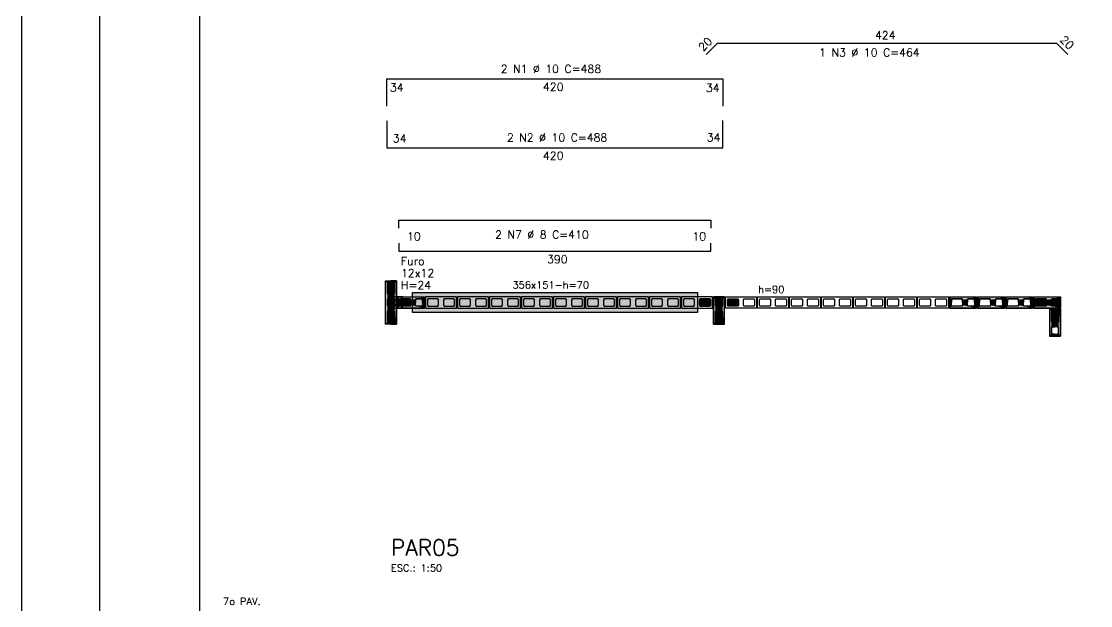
# Model space of a CAD drawing. Extents: x -1.9 to 86, y -1.6 to 61.
# Drawn here: x -1.95 to 24.78, y 12.73 to 27.35 of the extents above; entities that cross this region are included whole.
import ezdxf

# ---------------------------------------------------------------- set-up
doc = ezdxf.new("R2010")
doc.units = 0
doc.header["$MEASUREMENT"] = 0
doc.linetypes.add('HIDDEN', pattern=[9.525, 6.35, -3.175])
doc.layers.get('Defpoints').update_dxf_attribs({"linetype": 'CONTINUOUS'})
for name, color, linetype in [('ARQ_FOLHA', 7, 'CONTINUOUS'), ('PENA_01', 1, 'CONTINUOUS'), ('PENA_02', 2, 'CONTINUOUS'), ('PENA_03', 3, 'CONTINUOUS'), ('PENA_05', 5, 'CONTINUOUS'), ('PENA_06', 6, 'CONTINUOUS'), ('PENA_11', 252, 'CONTINUOUS'), ('PENA_19', 240, 'CONTINUOUS'), ('PENA_21', 100, 'CONTINUOUS'), ('PENA_23', 50, 'CONTINUOUS')]:
    doc.layers.add(name, color=color, linetype=linetype)
doc.styles.get("Standard").update_dxf_attribs({"font": 'ROMANS.SHX'})

msp = doc.modelspace()

# ---------------------------------------------------------------- linework, layer by layer
at = {"layer": 'ARQ_FOLHA', "color": 1}
for points in [[(0, 0), (84.1, 0), (84.1, 59.4), (0, 59.4)], [(2.5, 1), (83.1, 1), (83.1, 58.4), (2.5, 58.4)]]:
    msp.add_lwpolyline(points, close=True, dxfattribs=at)
at = {"layer": 'Defpoints', "color": 8, "linetype": 'HIDDEN', "ltscale": 100}
msp.add_lwpolyline([(-1.95, 60.95), (-1.95, -1.55), (86.05, -1.55), (86.05, 60.95)], close=True, dxfattribs=at)
at = {"layer": 'PENA_01', "linetype": 'Continuous'}
for points in [[(7.359, 20.801), (7.379, 20.781), (7.379, 20.541), (7.359, 20.521), (7.219, 20.521), (7.199, 20.541), (7.199, 20.781), (7.219, 20.801), (7.359, 20.801)], [(7.359, 20.401), (7.379, 20.381), (7.379, 20.241), (7.359, 20.221), (7.219, 20.221), (7.199, 20.241), (7.199, 20.381), (7.219, 20.401), (7.359, 20.401)], [(7.759, 20.221), (7.519, 20.221), (7.499, 20.241), (7.499, 20.381), (7.519, 20.401), (7.759, 20.401), (7.779, 20.381), (7.779, 20.241), (7.759, 20.221)], [(8.059, 20.221), (7.919, 20.221), (7.899, 20.241), (7.899, 20.381), (7.919, 20.401), (8.059, 20.401), (8.079, 20.381), (8.079, 20.241), (8.059, 20.221)], [(8.199, 20.241), (8.219, 20.221), (8.459, 20.221), (8.479, 20.241), (8.479, 20.381), (8.459, 20.401), (8.219, 20.401), (8.199, 20.381), (8.199, 20.241)], [(8.599, 20.241), (8.619, 20.221), (8.859, 20.221), (8.879, 20.241), (8.879, 20.381), (8.859, 20.401), (8.619, 20.401), (8.599, 20.381), (8.599, 20.241)], [(8.999, 20.241), (9.019, 20.221), (9.259, 20.221), (9.279, 20.241), (9.279, 20.381), (9.259, 20.401), (9.019, 20.401), (8.999, 20.381), (8.999, 20.241)], [(9.399, 20.241), (9.419, 20.221), (9.659, 20.221), (9.679, 20.241), (9.679, 20.381), (9.659, 20.401), (9.419, 20.401), (9.399, 20.381), (9.399, 20.241)], [(9.799, 20.241), (9.819, 20.221), (10.059, 20.221), (10.079, 20.241), (10.079, 20.381), (10.059, 20.401), (9.819, 20.401), (9.799, 20.381), (9.799, 20.241)], [(10.199, 20.241), (10.219, 20.221), (10.459, 20.221), (10.479, 20.241), (10.479, 20.381), (10.459, 20.401), (10.219, 20.401), (10.199, 20.381), (10.199, 20.241)], [(10.599, 20.241), (10.619, 20.221), (10.859, 20.221), (10.879, 20.241), (10.879, 20.381), (10.859, 20.401), (10.619, 20.401), (10.599, 20.381), (10.599, 20.241)], [(10.999, 20.241), (11.019, 20.221), (11.259, 20.221), (11.279, 20.241), (11.279, 20.381), (11.259, 20.401), (11.019, 20.401), (10.999, 20.381), (10.999, 20.241)], [(11.399, 20.241), (11.419, 20.221), (11.659, 20.221), (11.679, 20.241), (11.679, 20.381), (11.659, 20.401), (11.419, 20.401), (11.399, 20.381), (11.399, 20.241)], [(11.799, 20.241), (11.819, 20.221), (12.059, 20.221), (12.079, 20.241), (12.079, 20.381), (12.059, 20.401), (11.819, 20.401), (11.799, 20.381), (11.799, 20.241)], [(12.199, 20.241), (12.219, 20.221), (12.459, 20.221), (12.479, 20.241), (12.479, 20.381), (12.459, 20.401), (12.219, 20.401), (12.199, 20.381), (12.199, 20.241)], [(12.599, 20.241), (12.619, 20.221), (12.859, 20.221), (12.879, 20.241), (12.879, 20.381), (12.859, 20.401), (12.619, 20.401), (12.599, 20.381), (12.599, 20.241)], [(12.999, 20.241), (13.019, 20.221), (13.259, 20.221), (13.279, 20.241), (13.279, 20.381), (13.259, 20.401), (13.019, 20.401), (12.999, 20.381), (12.999, 20.241)], [(13.399, 20.241), (13.419, 20.221), (13.659, 20.221), (13.679, 20.241), (13.679, 20.381), (13.659, 20.401), (13.419, 20.401), (13.399, 20.381), (13.399, 20.241)], [(13.799, 20.241), (13.819, 20.221), (14.059, 20.221), (14.079, 20.241), (14.079, 20.381), (14.059, 20.401), (13.819, 20.401), (13.799, 20.381), (13.799, 20.241)], [(14.199, 20.241), (14.219, 20.221), (14.459, 20.221), (14.479, 20.241), (14.479, 20.381), (14.459, 20.401), (14.219, 20.401), (14.199, 20.381), (14.199, 20.241)], [(14.599, 20.241), (14.619, 20.221), (14.859, 20.221), (14.879, 20.241), (14.879, 20.381), (14.859, 20.401), (14.619, 20.401), (14.599, 20.381), (14.599, 20.241)], [(14.999, 20.241), (15.019, 20.221), (15.259, 20.221), (15.279, 20.241), (15.279, 20.381), (15.259, 20.401), (15.019, 20.401), (14.999, 20.381), (14.999, 20.241)], [(15.399, 20.381), (15.399, 20.241), (15.419, 20.221), (15.559, 20.221), (15.579, 20.241), (15.579, 20.381), (15.559, 20.401), (15.419, 20.401), (15.399, 20.381)], [(15.979, 20.241), (15.959, 20.221), (15.719, 20.221), (15.699, 20.241), (15.699, 20.381), (15.719, 20.401), (15.959, 20.401), (15.979, 20.381), (15.979, 20.241)], [(16.379, 20.241), (16.359, 20.221), (16.119, 20.221), (16.099, 20.241), (16.099, 20.381), (16.119, 20.401), (16.359, 20.401), (16.379, 20.381), (16.379, 20.241)], [(16.779, 20.241), (16.759, 20.221), (16.519, 20.221), (16.499, 20.241), (16.499, 20.381), (16.519, 20.401), (16.759, 20.401), (16.779, 20.381), (16.779, 20.241)], [(17.179, 20.241), (17.159, 20.221), (16.919, 20.221), (16.899, 20.241), (16.899, 20.381), (16.919, 20.401), (17.159, 20.401), (17.179, 20.381), (17.179, 20.241)], [(17.579, 20.241), (17.559, 20.221), (17.319, 20.221), (17.299, 20.241), (17.299, 20.381), (17.319, 20.401), (17.559, 20.401), (17.579, 20.381), (17.579, 20.241)], [(17.979, 20.241), (17.959, 20.221), (17.719, 20.221), (17.699, 20.241), (17.699, 20.381), (17.719, 20.401), (17.959, 20.401), (17.979, 20.381), (17.979, 20.241)], [(18.379, 20.241), (18.359, 20.221), (18.119, 20.221), (18.099, 20.241), (18.099, 20.381), (18.119, 20.401), (18.359, 20.401), (18.379, 20.381), (18.379, 20.241)], [(18.779, 20.241), (18.759, 20.221), (18.519, 20.221), (18.499, 20.241), (18.499, 20.381), (18.519, 20.401), (18.759, 20.401), (18.779, 20.381), (18.779, 20.241)], [(19.179, 20.241), (19.159, 20.221), (18.919, 20.221), (18.899, 20.241), (18.899, 20.381), (18.919, 20.401), (19.159, 20.401), (19.179, 20.381), (19.179, 20.241)], [(19.579, 20.241), (19.559, 20.221), (19.319, 20.221), (19.299, 20.241), (19.299, 20.381), (19.319, 20.401), (19.559, 20.401), (19.579, 20.381), (19.579, 20.241)], [(19.979, 20.241), (19.959, 20.221), (19.719, 20.221), (19.699, 20.241), (19.699, 20.381), (19.719, 20.401), (19.959, 20.401), (19.979, 20.381), (19.979, 20.241)], [(20.379, 20.241), (20.359, 20.221), (20.119, 20.221), (20.099, 20.241), (20.099, 20.381), (20.119, 20.401), (20.359, 20.401), (20.379, 20.381), (20.379, 20.241)], [(20.779, 20.241), (20.759, 20.221), (20.519, 20.221), (20.499, 20.241), (20.499, 20.381), (20.519, 20.401), (20.759, 20.401), (20.779, 20.381), (20.779, 20.241)], [(21.179, 20.241), (21.159, 20.221), (20.919, 20.221), (20.899, 20.241), (20.899, 20.381), (20.919, 20.401), (21.159, 20.401), (21.179, 20.381), (21.179, 20.241)], [(21.559, 20.221), (21.319, 20.221), (21.299, 20.241), (21.299, 20.381), (21.319, 20.401), (21.559, 20.401), (21.579, 20.381), (21.579, 20.241), (21.559, 20.221)], [(21.859, 20.221), (21.719, 20.221), (21.699, 20.241), (21.699, 20.381), (21.719, 20.401), (21.859, 20.401), (21.879, 20.381), (21.879, 20.241), (21.859, 20.221)], [(22.259, 20.221), (22.019, 20.221), (21.999, 20.241), (21.999, 20.381), (22.019, 20.401), (22.259, 20.401), (22.279, 20.381), (22.279, 20.241), (22.259, 20.221)], [(22.559, 20.221), (22.419, 20.221), (22.399, 20.241), (22.399, 20.381), (22.419, 20.401), (22.559, 20.401), (22.579, 20.381), (22.579, 20.241), (22.559, 20.221)], [(22.959, 20.221), (22.719, 20.221), (22.699, 20.241), (22.699, 20.381), (22.719, 20.401), (22.959, 20.401), (22.979, 20.381), (22.979, 20.241), (22.959, 20.221)], [(23.259, 20.221), (23.119, 20.221), (23.099, 20.241), (23.099, 20.381), (23.119, 20.401), (23.259, 20.401), (23.279, 20.381), (23.279, 20.241), (23.259, 20.221)], [(23.659, 20.221), (23.419, 20.221), (23.399, 20.241), (23.399, 20.381), (23.419, 20.401), (23.659, 20.401), (23.679, 20.381), (23.679, 20.241), (23.659, 20.221)], [(23.959, 20.221), (23.819, 20.221), (23.799, 20.241), (23.799, 20.381), (23.819, 20.401), (23.959, 20.401), (23.979, 20.381), (23.979, 20.241), (23.959, 20.221)], [(7.359, 20.101), (7.379, 20.081), (7.379, 19.841), (7.359, 19.821), (7.219, 19.821), (7.199, 19.841), (7.199, 20.081), (7.219, 20.101), (7.359, 20.101)], [(15.399, 20.081), (15.399, 19.841), (15.419, 19.821), (15.559, 19.821), (15.579, 19.841), (15.579, 20.081), (15.559, 20.101), (15.419, 20.101), (15.399, 20.081)], [(23.979, 19.841), (23.979, 20.081), (23.959, 20.101), (23.819, 20.101), (23.799, 20.081), (23.799, 19.841), (23.819, 19.821), (23.959, 19.821), (23.979, 19.841)], [(23.979, 19.541), (23.979, 19.681), (23.959, 19.701), (23.819, 19.701), (23.799, 19.681), (23.799, 19.541), (23.819, 19.521), (23.959, 19.521), (23.979, 19.541)]]:
    msp.add_lwpolyline(points, dxfattribs=at)
at = {"layer": 'PENA_02', "linetype": 'Continuous'}
for p, q in [((7.149, 19.771), (7.149, 20.851)), ((7.149, 20.851), (7.429, 20.851)), ((7.429, 20.851), (7.429, 19.771)), ((7.429, 19.771), (7.149, 19.771))]:
    msp.add_line(p, q, dxfattribs=at)
for points in [[(8.129, 20.171), (7.449, 20.171), (7.449, 20.451), (8.129, 20.451), (8.129, 20.171)], [(8.149, 20.171), (8.929, 20.171), (8.929, 20.451), (8.149, 20.451), (8.149, 20.171)], [(8.949, 20.171), (9.729, 20.171), (9.729, 20.451), (8.949, 20.451), (8.949, 20.171)], [(9.749, 20.171), (10.529, 20.171), (10.529, 20.451), (9.749, 20.451), (9.749, 20.171)], [(10.549, 20.171), (11.329, 20.171), (11.329, 20.451), (10.549, 20.451), (10.549, 20.171)], [(11.349, 20.171), (12.129, 20.171), (12.129, 20.451), (11.349, 20.451), (11.349, 20.171)], [(12.149, 20.171), (12.929, 20.171), (12.929, 20.451), (12.149, 20.451), (12.149, 20.171)], [(12.949, 20.171), (13.729, 20.171), (13.729, 20.451), (12.949, 20.451), (12.949, 20.171)], [(13.749, 20.171), (14.529, 20.171), (14.529, 20.451), (13.749, 20.451), (13.749, 20.171)], [(14.549, 20.171), (15.329, 20.171), (15.329, 20.451), (14.549, 20.451), (14.549, 20.171)], [(15.349, 20.451), (15.349, 19.771), (15.629, 19.771), (15.629, 20.451), (15.349, 20.451)], [(16.429, 20.171), (15.649, 20.171), (15.649, 20.451), (16.429, 20.451), (16.429, 20.171)], [(17.229, 20.171), (16.449, 20.171), (16.449, 20.451), (17.229, 20.451), (17.229, 20.171)], [(18.029, 20.171), (17.249, 20.171), (17.249, 20.451), (18.029, 20.451), (18.029, 20.171)], [(18.829, 20.171), (18.049, 20.171), (18.049, 20.451), (18.829, 20.451), (18.829, 20.171)], [(19.629, 20.171), (18.849, 20.171), (18.849, 20.451), (19.629, 20.451), (19.629, 20.171)], [(20.429, 20.171), (19.649, 20.171), (19.649, 20.451), (20.429, 20.451), (20.429, 20.171)], [(21.229, 20.171), (20.449, 20.171), (20.449, 20.451), (21.229, 20.451), (21.229, 20.171)], [(21.929, 20.171), (21.249, 20.171), (21.249, 20.451), (21.929, 20.451), (21.929, 20.171)], [(22.629, 20.171), (21.949, 20.171), (21.949, 20.451), (22.629, 20.451), (22.629, 20.171)], [(23.329, 20.171), (22.649, 20.171), (22.649, 20.451), (23.329, 20.451), (23.329, 20.171)], [(24.029, 20.171), (23.349, 20.171), (23.349, 20.451), (24.029, 20.451), (24.029, 20.171)], [(24.029, 19.471), (24.029, 20.151), (23.749, 20.151), (23.749, 19.471), (24.029, 19.471)]]:
    msp.add_lwpolyline(points, dxfattribs=at)
at = {"layer": 'PENA_03', "linetype": 'Continuous'}
for p, q in [((7.58, 20.451), (7.34, 20.171)), ((7.34, 20.451), (7.58, 20.171)), ((7.58, 20.451), (7.34, 20.451)), ((7.34, 20.451), (7.34, 20.171)), ((7.58, 20.171), (7.58, 20.451)), ((7.34, 20.171), (7.58, 20.171))]:
    msp.add_line(p, q, dxfattribs=at)
for points in [[(7.359, 20.801), (7.379, 20.781), (7.379, 20.541), (7.359, 20.521), (7.219, 20.521), (7.199, 20.541), (7.199, 20.781), (7.219, 20.801), (7.359, 20.801)], [(7.199, 20.381), (7.219, 20.401), (7.359, 20.401), (7.379, 20.381), (7.379, 20.241), (7.359, 20.221), (7.219, 20.221), (7.199, 20.241), (7.199, 20.381)], [(7.499, 20.381), (7.519, 20.401), (7.759, 20.401), (7.779, 20.381), (7.779, 20.241), (7.759, 20.221), (7.519, 20.221), (7.499, 20.241), (7.499, 20.381)], [(15.279, 20.241), (15.259, 20.221), (15.019, 20.221), (14.999, 20.241), (14.999, 20.381), (15.019, 20.401), (15.259, 20.401), (15.279, 20.381), (15.279, 20.241)], [(15.579, 20.241), (15.559, 20.221), (15.419, 20.221), (15.399, 20.241), (15.399, 20.381), (15.419, 20.401), (15.559, 20.401), (15.579, 20.381), (15.579, 20.241)], [(15.699, 20.381), (15.719, 20.401), (15.959, 20.401), (15.979, 20.381), (15.979, 20.241), (15.959, 20.221), (15.719, 20.221), (15.699, 20.241), (15.699, 20.381)], [(23.399, 20.381), (23.419, 20.401), (23.659, 20.401), (23.679, 20.381), (23.679, 20.241), (23.659, 20.221), (23.419, 20.221), (23.399, 20.241), (23.399, 20.381)], [(23.819, 20.221), (23.799, 20.241), (23.799, 20.381), (23.819, 20.401), (23.959, 20.401), (23.979, 20.381), (23.979, 20.241), (23.959, 20.221), (23.819, 20.221)], [(7.359, 20.101), (7.379, 20.081), (7.379, 19.841), (7.359, 19.821), (7.219, 19.821), (7.199, 19.841), (7.199, 20.081), (7.219, 20.101), (7.359, 20.101)], [(15.419, 19.821), (15.399, 19.841), (15.399, 20.081), (15.419, 20.101), (15.559, 20.101), (15.579, 20.081), (15.579, 19.841), (15.559, 19.821), (15.419, 19.821)], [(23.959, 20.101), (23.979, 20.081), (23.979, 19.841), (23.959, 19.821), (23.819, 19.821), (23.799, 19.841), (23.799, 20.081), (23.819, 20.101), (23.959, 20.101)]]:
    msp.add_lwpolyline(points, dxfattribs=at)
for centre in [(7.289, 20.661), (7.289, 20.311), (7.639, 20.311), (15.139, 20.311), (15.489, 20.311), (15.839, 20.311), (23.539, 20.311), (23.889, 20.311), (7.289, 19.961), (15.489, 19.961), (23.889, 19.961)]:
    msp.add_circle(centre, 0.04, dxfattribs=at)
for points in [[(7.329, 20.661), (7.269, 20.696), (7.251, 20.675)], [(7.329, 20.661), (7.251, 20.675), (7.251, 20.647)], [(7.329, 20.661), (7.251, 20.647), (7.269, 20.626)], [(7.329, 20.661), (7.296, 20.7), (7.269, 20.696)], [(7.329, 20.661), (7.269, 20.626), (7.296, 20.622)], [(7.329, 20.661), (7.319, 20.687), (7.296, 20.7)], [(7.329, 20.661), (7.296, 20.622), (7.319, 20.635)], [(7.329, 20.661), (7.319, 20.635), (7.329, 20.661)], [(7.329, 20.311), (7.269, 20.346), (7.251, 20.325)], [(7.329, 20.311), (7.251, 20.325), (7.251, 20.297)], [(7.329, 20.311), (7.296, 20.35), (7.269, 20.346)], [(7.329, 20.311), (7.319, 20.337), (7.296, 20.35)], [(7.679, 20.311), (7.619, 20.346), (7.601, 20.325)], [(7.679, 20.311), (7.601, 20.325), (7.601, 20.297)], [(7.679, 20.311), (7.646, 20.35), (7.619, 20.346)], [(7.679, 20.311), (7.669, 20.337), (7.646, 20.35)], [(15.179, 20.311), (15.119, 20.346), (15.101, 20.325)], [(15.179, 20.311), (15.101, 20.325), (15.101, 20.297)], [(15.179, 20.311), (15.146, 20.35), (15.119, 20.346)], [(15.179, 20.311), (15.169, 20.337), (15.146, 20.35)], [(15.529, 20.311), (15.469, 20.346), (15.451, 20.325)], [(15.529, 20.311), (15.451, 20.325), (15.451, 20.297)], [(15.529, 20.311), (15.496, 20.35), (15.469, 20.346)], [(15.529, 20.311), (15.519, 20.337), (15.496, 20.35)], [(15.879, 20.311), (15.819, 20.346), (15.801, 20.325)], [(15.879, 20.311), (15.801, 20.325), (15.801, 20.297)], [(15.879, 20.311), (15.846, 20.35), (15.819, 20.346)], [(15.879, 20.311), (15.869, 20.337), (15.846, 20.35)], [(23.579, 20.311), (23.519, 20.346), (23.501, 20.325)], [(23.579, 20.311), (23.501, 20.325), (23.501, 20.297)], [(23.579, 20.311), (23.546, 20.35), (23.519, 20.346)], [(23.579, 20.311), (23.569, 20.337), (23.546, 20.35)], [(23.929, 20.311), (23.869, 20.346), (23.851, 20.325)], [(23.929, 20.311), (23.851, 20.325), (23.851, 20.297)], [(23.929, 20.311), (23.896, 20.35), (23.869, 20.346)], [(23.929, 20.311), (23.919, 20.337), (23.896, 20.35)], [(7.329, 20.311), (7.251, 20.297), (7.269, 20.276)], [(7.329, 20.311), (7.269, 20.276), (7.296, 20.272)], [(7.329, 20.311), (7.296, 20.272), (7.319, 20.285)], [(7.329, 20.311), (7.319, 20.285), (7.329, 20.311)], [(7.679, 20.311), (7.601, 20.297), (7.619, 20.276)], [(7.679, 20.311), (7.619, 20.276), (7.646, 20.272)], [(7.679, 20.311), (7.646, 20.272), (7.669, 20.285)], [(7.679, 20.311), (7.669, 20.285), (7.679, 20.311)], [(15.179, 20.311), (15.101, 20.297), (15.119, 20.276)], [(15.179, 20.311), (15.119, 20.276), (15.146, 20.272)], [(15.179, 20.311), (15.146, 20.272), (15.169, 20.285)], [(15.179, 20.311), (15.169, 20.285), (15.179, 20.311)], [(15.529, 20.311), (15.451, 20.297), (15.469, 20.276)], [(15.529, 20.311), (15.469, 20.276), (15.496, 20.272)], [(15.529, 20.311), (15.496, 20.272), (15.519, 20.285)], [(15.529, 20.311), (15.519, 20.285), (15.529, 20.311)], [(15.879, 20.311), (15.801, 20.297), (15.819, 20.276)], [(15.879, 20.311), (15.819, 20.276), (15.846, 20.272)], [(15.879, 20.311), (15.846, 20.272), (15.869, 20.285)], [(15.879, 20.311), (15.869, 20.285), (15.879, 20.311)], [(23.579, 20.311), (23.501, 20.297), (23.519, 20.276)], [(23.579, 20.311), (23.519, 20.276), (23.546, 20.272)], [(23.579, 20.311), (23.546, 20.272), (23.569, 20.285)], [(23.579, 20.311), (23.569, 20.285), (23.579, 20.311)], [(23.929, 20.311), (23.851, 20.297), (23.869, 20.276)], [(23.929, 20.311), (23.869, 20.276), (23.896, 20.272)], [(23.929, 20.311), (23.896, 20.272), (23.919, 20.285)], [(23.929, 20.311), (23.919, 20.285), (23.929, 20.311)], [(7.329, 19.961), (7.269, 19.996), (7.251, 19.975)], [(7.329, 19.961), (7.251, 19.975), (7.251, 19.947)], [(7.329, 19.961), (7.251, 19.947), (7.269, 19.926)], [(7.329, 19.961), (7.296, 20), (7.269, 19.996)], [(7.329, 19.961), (7.269, 19.926), (7.296, 19.922)], [(7.329, 19.961), (7.319, 19.987), (7.296, 20)], [(7.329, 19.961), (7.296, 19.922), (7.319, 19.935)], [(7.329, 19.961), (7.319, 19.935), (7.329, 19.961)], [(15.529, 19.961), (15.469, 19.996), (15.451, 19.975)], [(15.529, 19.961), (15.451, 19.975), (15.451, 19.947)], [(15.529, 19.961), (15.451, 19.947), (15.469, 19.926)], [(15.529, 19.961), (15.496, 20), (15.469, 19.996)], [(15.529, 19.961), (15.469, 19.926), (15.496, 19.922)], [(15.529, 19.961), (15.519, 19.987), (15.496, 20)], [(15.529, 19.961), (15.496, 19.922), (15.519, 19.935)], [(15.529, 19.961), (15.519, 19.935), (15.529, 19.961)], [(23.929, 19.961), (23.869, 19.996), (23.851, 19.975)], [(23.929, 19.961), (23.851, 19.975), (23.851, 19.947)], [(23.929, 19.961), (23.851, 19.947), (23.869, 19.926)], [(23.929, 19.961), (23.896, 20), (23.869, 19.996)], [(23.929, 19.961), (23.869, 19.926), (23.896, 19.922)], [(23.929, 19.961), (23.919, 19.987), (23.896, 20)], [(23.929, 19.961), (23.896, 19.922), (23.919, 19.935)], [(23.929, 19.961), (23.919, 19.935), (23.929, 19.961)]]:
    msp.add_solid(points, dxfattribs=at)
at = {"layer": 'PENA_05', "linetype": 'Continuous'}
for p, q in [((15.166, 26.515), (15.449, 26.798)), ((15.449, 26.798), (23.929, 26.798)), ((23.929, 26.798), (24.211, 26.515)), ((7.189, 25.221), (7.189, 25.908)), ((7.189, 25.908), (15.589, 25.908)), ((15.589, 25.908), (15.589, 25.228)), ((15.589, 24.184), (15.589, 24.864)), ((7.189, 24.857), (7.189, 24.184)), ((7.189, 24.184), (15.589, 24.184)), ((7.489, 22.169), (7.489, 22.369)), ((7.489, 22.369), (15.289, 22.369)), ((15.289, 22.369), (15.289, 22.169)), ((7.489, 21.797), (7.489, 21.597)), ((15.289, 21.597), (15.289, 21.797)), ((7.489, 21.597), (15.289, 21.597))]:
    msp.add_line(p, q, dxfattribs=at)
at = {"layer": 'PENA_11', "linetype": 'Continuous'}
for points in [[(7.359, 20.801), (7.219, 20.521), (7.199, 20.541)], [(7.359, 20.801), (7.199, 20.541), (7.199, 20.781)], [(7.359, 20.801), (7.199, 20.781), (7.219, 20.801)], [(7.359, 20.801), (7.359, 20.521), (7.219, 20.521)], [(7.359, 20.801), (7.219, 20.801), (7.359, 20.801)], [(7.359, 20.801), (7.379, 20.781), (7.379, 20.541)], [(7.359, 20.801), (7.379, 20.541), (7.359, 20.521)], [(7.199, 20.381), (7.219, 20.401), (7.359, 20.401)], [(7.199, 20.381), (7.359, 20.401), (7.379, 20.381)], [(7.199, 20.381), (7.379, 20.381), (7.379, 20.241)], [(7.199, 20.381), (7.379, 20.241), (7.359, 20.221)], [(7.199, 20.381), (7.359, 20.221), (7.219, 20.221)], [(7.199, 20.381), (7.219, 20.221), (7.199, 20.241)], [(7.199, 20.381), (7.199, 20.241), (7.199, 20.381)], [(7.499, 20.381), (7.519, 20.401), (7.759, 20.401)], [(7.499, 20.381), (7.759, 20.401), (7.779, 20.381)], [(7.499, 20.381), (7.779, 20.381), (7.779, 20.241)], [(7.499, 20.381), (7.779, 20.241), (7.759, 20.221)], [(7.499, 20.381), (7.759, 20.221), (7.519, 20.221)], [(7.499, 20.381), (7.519, 20.221), (7.499, 20.241)], [(7.499, 20.381), (7.499, 20.241), (7.499, 20.381)], [(15.279, 20.241), (14.999, 20.381), (15.019, 20.401)], [(15.279, 20.241), (14.999, 20.241), (14.999, 20.381)], [(15.279, 20.241), (15.019, 20.401), (15.259, 20.401)], [(15.279, 20.241), (15.259, 20.401), (15.279, 20.381)], [(15.279, 20.241), (15.279, 20.381), (15.279, 20.241)], [(15.579, 20.241), (15.399, 20.381), (15.419, 20.401)], [(15.579, 20.241), (15.399, 20.241), (15.399, 20.381)], [(15.579, 20.241), (15.419, 20.401), (15.559, 20.401)], [(15.579, 20.241), (15.559, 20.401), (15.579, 20.381)], [(15.579, 20.241), (15.579, 20.381), (15.579, 20.241)], [(15.699, 20.381), (15.719, 20.401), (15.959, 20.401)], [(15.699, 20.381), (15.959, 20.401), (15.979, 20.381)], [(15.699, 20.381), (15.979, 20.381), (15.979, 20.241)], [(15.699, 20.381), (15.979, 20.241), (15.959, 20.221)], [(15.699, 20.381), (15.959, 20.221), (15.719, 20.221)], [(15.699, 20.381), (15.719, 20.221), (15.699, 20.241)], [(15.699, 20.381), (15.699, 20.241), (15.699, 20.381)], [(23.399, 20.381), (23.419, 20.401), (23.659, 20.401)], [(23.399, 20.381), (23.659, 20.401), (23.679, 20.381)], [(23.399, 20.381), (23.679, 20.381), (23.679, 20.241)], [(23.399, 20.381), (23.679, 20.241), (23.659, 20.221)], [(23.399, 20.381), (23.659, 20.221), (23.419, 20.221)], [(23.399, 20.381), (23.419, 20.221), (23.399, 20.241)], [(23.399, 20.381), (23.399, 20.241), (23.399, 20.381)], [(23.819, 20.221), (23.799, 20.381), (23.819, 20.401)], [(23.819, 20.221), (23.799, 20.241), (23.799, 20.381)], [(23.819, 20.221), (23.819, 20.401), (23.959, 20.401)], [(23.819, 20.221), (23.959, 20.401), (23.979, 20.381)], [(23.819, 20.221), (23.979, 20.381), (23.979, 20.241)], [(7.359, 20.101), (7.219, 19.821), (7.199, 19.841)], [(7.359, 20.101), (7.199, 19.841), (7.199, 20.081)], [(7.359, 20.101), (7.199, 20.081), (7.219, 20.101)], [(7.359, 20.101), (7.359, 19.821), (7.219, 19.821)], [(7.359, 20.101), (7.219, 20.101), (7.359, 20.101)], [(7.359, 20.101), (7.379, 20.081), (7.379, 19.841)], [(7.359, 20.101), (7.379, 19.841), (7.359, 19.821)], [(15.279, 20.241), (15.019, 20.221), (14.999, 20.241)], [(15.279, 20.241), (15.259, 20.221), (15.019, 20.221)], [(15.579, 20.241), (15.419, 20.221), (15.399, 20.241)], [(15.419, 19.821), (15.399, 20.081), (15.419, 20.101)], [(15.419, 19.821), (15.399, 19.841), (15.399, 20.081)], [(15.579, 20.241), (15.559, 20.221), (15.419, 20.221)], [(15.419, 19.821), (15.419, 20.101), (15.559, 20.101)], [(15.419, 19.821), (15.559, 20.101), (15.579, 20.081)], [(15.419, 19.821), (15.579, 20.081), (15.579, 19.841)], [(23.959, 20.101), (23.819, 19.821), (23.799, 19.841)], [(23.959, 20.101), (23.799, 19.841), (23.799, 20.081)], [(23.959, 20.101), (23.799, 20.081), (23.819, 20.101)], [(23.819, 20.221), (23.979, 20.241), (23.959, 20.221)], [(23.819, 20.221), (23.959, 20.221), (23.819, 20.221)], [(23.959, 20.101), (23.959, 19.821), (23.819, 19.821)], [(23.959, 20.101), (23.819, 20.101), (23.959, 20.101)], [(23.959, 20.101), (23.979, 20.081), (23.979, 19.841)], [(23.959, 20.101), (23.979, 19.841), (23.959, 19.821)], [(15.419, 19.821), (15.579, 19.841), (15.559, 19.821)], [(15.419, 19.821), (15.559, 19.821), (15.419, 19.821)]]:
    msp.add_solid(points, dxfattribs=at)
at = {"layer": 'PENA_19', "linetype": 'Continuous'}
for points in [[(7.289, 20.851), (7.289, 20.801), (7.219, 20.801), (7.199, 20.781), (7.199, 20.541), (7.219, 20.521), (7.289, 20.521), (7.289, 20.401), (7.219, 20.401), (7.199, 20.381), (7.199, 20.241), (7.219, 20.221), (7.289, 20.221), (7.289, 20.101), (7.219, 20.101), (7.199, 20.081), (7.199, 19.841), (7.219, 19.821), (7.289, 19.821), (7.289, 19.771), (7.149, 19.771), (7.149, 20.851), (7.289, 20.851)], [(7.289, 20.851), (7.289, 20.801), (7.359, 20.801), (7.379, 20.781), (7.379, 20.541), (7.359, 20.521), (7.289, 20.521), (7.289, 20.401), (7.359, 20.401), (7.379, 20.381), (7.379, 20.241), (7.359, 20.221), (7.289, 20.221), (7.289, 20.101), (7.359, 20.101), (7.379, 20.081), (7.379, 19.841), (7.359, 19.821), (7.289, 19.821), (7.289, 19.771), (7.429, 19.771), (7.429, 20.851), (7.289, 20.851)]]:
    msp.add_lwpolyline(points, dxfattribs=at)
for points in [[(7.219, 20.801), (7.199, 20.781), (7.149, 20.851)], [(7.219, 20.801), (7.149, 20.851), (7.289, 20.851)], [(7.149, 20.851), (7.199, 20.781), (7.149, 19.771)], [(7.219, 20.801), (7.289, 20.851), (7.289, 20.801)], [(7.289, 20.851), (7.359, 20.801), (7.429, 20.851)], [(7.289, 20.851), (7.289, 20.801), (7.359, 20.801)], [(7.429, 20.851), (7.359, 20.801), (7.379, 20.781)], [(7.429, 20.851), (7.379, 20.781), (7.429, 19.771)], [(7.149, 19.771), (7.199, 20.781), (7.199, 19.841)], [(7.199, 19.841), (7.199, 20.781), (7.199, 20.541)], [(7.429, 19.771), (7.379, 20.781), (7.379, 20.541)], [(7.199, 20.541), (7.199, 19.841), (7.199, 20.381)], [(7.219, 20.521), (7.199, 20.381), (7.199, 20.541)], [(7.219, 20.401), (7.199, 20.381), (7.219, 20.521)], [(7.199, 20.381), (7.199, 19.841), (7.199, 20.241)], [(7.219, 20.401), (7.219, 20.521), (7.289, 20.521)], [(7.219, 20.401), (7.289, 20.521), (7.289, 20.401)], [(7.359, 20.521), (7.289, 20.521), (7.359, 20.401)], [(7.289, 20.521), (7.289, 20.401), (7.359, 20.401)], [(7.379, 20.381), (7.379, 20.541), (7.359, 20.521)], [(7.379, 20.381), (7.359, 20.521), (7.359, 20.401)], [(7.429, 19.771), (7.379, 20.541), (7.379, 20.381)], [(7.379, 20.241), (7.429, 19.771), (7.379, 20.381)], [(7.199, 19.841), (7.199, 20.081), (7.199, 20.241)], [(7.219, 20.221), (7.199, 20.081), (7.199, 20.241)], [(7.219, 20.221), (7.219, 20.101), (7.199, 20.081)], [(7.289, 20.221), (7.219, 20.101), (7.219, 20.221)], [(7.289, 20.221), (7.289, 20.101), (7.219, 20.101)], [(7.289, 20.221), (7.359, 20.101), (7.359, 20.221)], [(7.359, 20.101), (7.289, 20.221), (7.289, 20.101)], [(7.359, 20.221), (7.379, 20.081), (7.379, 20.241)], [(7.359, 20.101), (7.379, 20.081), (7.359, 20.221)], [(7.379, 20.081), (7.429, 19.771), (7.379, 20.241)], [(7.429, 19.771), (7.379, 20.081), (7.379, 19.841)], [(7.219, 19.821), (7.149, 19.771), (7.199, 19.841)], [(7.289, 19.771), (7.149, 19.771), (7.219, 19.821)], [(7.289, 19.821), (7.289, 19.771), (7.219, 19.821)], [(7.429, 19.771), (7.359, 19.821), (7.289, 19.821)], [(7.429, 19.771), (7.289, 19.821), (7.289, 19.771)], [(7.429, 19.771), (7.379, 19.841), (7.359, 19.821)]]:
    msp.add_solid(points, dxfattribs=at)
at = {"layer": 'PENA_21', "linetype": 'Continuous'}
for points in [[(8.129, 20.311), (8.079, 20.311), (8.079, 20.381), (8.059, 20.401), (7.919, 20.401), (7.899, 20.381), (7.899, 20.311), (7.779, 20.311), (7.779, 20.381), (7.759, 20.401), (7.519, 20.401), (7.499, 20.381), (7.499, 20.311), (7.449, 20.311), (7.449, 20.451), (8.129, 20.451), (8.129, 20.311)], [(15.489, 20.451), (15.489, 20.401), (15.419, 20.401), (15.399, 20.381), (15.399, 20.241), (15.419, 20.221), (15.489, 20.221), (15.489, 20.101), (15.419, 20.101), (15.399, 20.081), (15.399, 19.841), (15.419, 19.821), (15.489, 19.821), (15.489, 19.771), (15.349, 19.771), (15.349, 20.451), (15.489, 20.451)], [(15.489, 20.451), (15.489, 20.401), (15.559, 20.401), (15.579, 20.381), (15.579, 20.241), (15.559, 20.221), (15.489, 20.221), (15.489, 20.101), (15.559, 20.101), (15.579, 20.081), (15.579, 19.841), (15.559, 19.821), (15.489, 19.821), (15.489, 19.771), (15.629, 19.771), (15.629, 20.451), (15.489, 20.451)], [(21.929, 20.311), (21.879, 20.311), (21.879, 20.381), (21.859, 20.401), (21.719, 20.401), (21.699, 20.381), (21.699, 20.311), (21.579, 20.311), (21.579, 20.381), (21.559, 20.401), (21.319, 20.401), (21.299, 20.381), (21.299, 20.311), (21.249, 20.311), (21.249, 20.451), (21.929, 20.451), (21.929, 20.311)], [(22.629, 20.311), (22.579, 20.311), (22.579, 20.381), (22.559, 20.401), (22.419, 20.401), (22.399, 20.381), (22.399, 20.311), (22.279, 20.311), (22.279, 20.381), (22.259, 20.401), (22.019, 20.401), (21.999, 20.381), (21.999, 20.311), (21.949, 20.311), (21.949, 20.451), (22.629, 20.451), (22.629, 20.311)], [(23.329, 20.311), (23.279, 20.311), (23.279, 20.381), (23.259, 20.401), (23.119, 20.401), (23.099, 20.381), (23.099, 20.311), (22.979, 20.311), (22.979, 20.381), (22.959, 20.401), (22.719, 20.401), (22.699, 20.381), (22.699, 20.311), (22.649, 20.311), (22.649, 20.451), (23.329, 20.451), (23.329, 20.311)], [(24.029, 20.311), (23.979, 20.311), (23.979, 20.381), (23.959, 20.401), (23.819, 20.401), (23.799, 20.381), (23.799, 20.311), (23.679, 20.311), (23.679, 20.381), (23.659, 20.401), (23.419, 20.401), (23.399, 20.381), (23.399, 20.311), (23.349, 20.311), (23.349, 20.451), (24.029, 20.451), (24.029, 20.311)], [(8.129, 20.311), (8.079, 20.311), (8.079, 20.241), (8.059, 20.221), (7.919, 20.221), (7.899, 20.241), (7.899, 20.311), (7.779, 20.311), (7.779, 20.241), (7.759, 20.221), (7.519, 20.221), (7.499, 20.241), (7.499, 20.311), (7.449, 20.311), (7.449, 20.171), (8.129, 20.171), (8.129, 20.311)], [(21.929, 20.311), (21.879, 20.311), (21.879, 20.241), (21.859, 20.221), (21.719, 20.221), (21.699, 20.241), (21.699, 20.311), (21.579, 20.311), (21.579, 20.241), (21.559, 20.221), (21.319, 20.221), (21.299, 20.241), (21.299, 20.311), (21.249, 20.311), (21.249, 20.171), (21.929, 20.171), (21.929, 20.311)], [(22.629, 20.311), (22.579, 20.311), (22.579, 20.241), (22.559, 20.221), (22.419, 20.221), (22.399, 20.241), (22.399, 20.311), (22.279, 20.311), (22.279, 20.241), (22.259, 20.221), (22.019, 20.221), (21.999, 20.241), (21.999, 20.311), (21.949, 20.311), (21.949, 20.171), (22.629, 20.171), (22.629, 20.311)], [(23.329, 20.311), (23.279, 20.311), (23.279, 20.241), (23.259, 20.221), (23.119, 20.221), (23.099, 20.241), (23.099, 20.311), (22.979, 20.311), (22.979, 20.241), (22.959, 20.221), (22.719, 20.221), (22.699, 20.241), (22.699, 20.311), (22.649, 20.311), (22.649, 20.171), (23.329, 20.171), (23.329, 20.311)], [(24.029, 20.311), (23.979, 20.311), (23.979, 20.241), (23.959, 20.221), (23.819, 20.221), (23.799, 20.241), (23.799, 20.311), (23.679, 20.311), (23.679, 20.241), (23.659, 20.221), (23.419, 20.221), (23.399, 20.241), (23.399, 20.311), (23.349, 20.311), (23.349, 20.171), (24.029, 20.171), (24.029, 20.311)], [(23.889, 19.471), (23.889, 19.521), (23.819, 19.521), (23.799, 19.541), (23.799, 19.681), (23.819, 19.701), (23.889, 19.701), (23.889, 19.821), (23.819, 19.821), (23.799, 19.841), (23.799, 20.081), (23.819, 20.101), (23.889, 20.101), (23.889, 20.151), (23.749, 20.151), (23.749, 19.471), (23.889, 19.471)], [(23.889, 19.471), (23.889, 19.521), (23.959, 19.521), (23.979, 19.541), (23.979, 19.681), (23.959, 19.701), (23.889, 19.701), (23.889, 19.821), (23.959, 19.821), (23.979, 19.841), (23.979, 20.081), (23.959, 20.101), (23.889, 20.101), (23.889, 20.151), (24.029, 20.151), (24.029, 19.471), (23.889, 19.471)]]:
    msp.add_lwpolyline(points, dxfattribs=at)
for points in [[(8.129, 20.451), (7.519, 20.401), (7.449, 20.451)], [(7.519, 20.401), (7.499, 20.381), (7.449, 20.451)], [(7.449, 20.451), (7.499, 20.381), (7.449, 20.311)], [(7.499, 20.381), (7.499, 20.311), (7.449, 20.311)], [(7.759, 20.401), (7.519, 20.401), (8.129, 20.451)], [(7.779, 20.381), (7.759, 20.401), (8.129, 20.451)], [(8.129, 20.451), (7.919, 20.401), (7.779, 20.381)], [(7.779, 20.311), (7.779, 20.381), (7.919, 20.401)], [(7.779, 20.311), (7.919, 20.401), (7.899, 20.381)], [(7.779, 20.311), (7.899, 20.381), (7.899, 20.311)], [(8.129, 20.451), (8.059, 20.401), (7.919, 20.401)], [(8.129, 20.451), (8.079, 20.381), (8.059, 20.401)], [(8.129, 20.451), (8.129, 20.311), (8.079, 20.311)], [(8.129, 20.451), (8.079, 20.311), (8.079, 20.381)], [(15.419, 20.401), (15.399, 20.381), (15.349, 20.451)], [(15.419, 20.401), (15.349, 20.451), (15.489, 20.451)], [(15.349, 20.451), (15.399, 20.381), (15.349, 19.771)], [(15.349, 19.771), (15.399, 20.381), (15.399, 19.841)], [(15.399, 19.841), (15.399, 20.381), (15.399, 20.241)], [(15.419, 20.401), (15.489, 20.451), (15.489, 20.401)], [(15.629, 20.451), (15.489, 20.451), (15.559, 20.401)], [(15.559, 20.401), (15.489, 20.451), (15.489, 20.401)], [(15.579, 20.381), (15.629, 20.451), (15.559, 20.401)], [(15.629, 19.771), (15.629, 20.451), (15.579, 20.381)], [(15.579, 20.241), (15.629, 19.771), (15.579, 20.381)], [(21.929, 20.451), (21.319, 20.401), (21.249, 20.451)], [(21.319, 20.401), (21.299, 20.381), (21.249, 20.451)], [(21.249, 20.451), (21.299, 20.381), (21.249, 20.311)], [(21.299, 20.381), (21.299, 20.311), (21.249, 20.311)], [(21.559, 20.401), (21.319, 20.401), (21.929, 20.451)], [(21.579, 20.381), (21.559, 20.401), (21.929, 20.451)], [(21.929, 20.451), (21.719, 20.401), (21.579, 20.381)], [(21.579, 20.311), (21.579, 20.381), (21.719, 20.401)], [(21.579, 20.311), (21.719, 20.401), (21.699, 20.381)], [(21.579, 20.311), (21.699, 20.381), (21.699, 20.311)], [(21.929, 20.451), (21.859, 20.401), (21.719, 20.401)], [(21.929, 20.451), (21.879, 20.381), (21.859, 20.401)], [(21.929, 20.451), (21.929, 20.311), (21.879, 20.311)], [(21.929, 20.451), (21.879, 20.311), (21.879, 20.381)], [(22.629, 20.451), (22.019, 20.401), (21.949, 20.451)], [(22.019, 20.401), (21.999, 20.381), (21.949, 20.451)], [(21.949, 20.451), (21.999, 20.381), (21.949, 20.311)], [(21.999, 20.381), (21.999, 20.311), (21.949, 20.311)], [(22.259, 20.401), (22.019, 20.401), (22.629, 20.451)], [(22.279, 20.381), (22.259, 20.401), (22.629, 20.451)], [(22.629, 20.451), (22.419, 20.401), (22.279, 20.381)], [(22.279, 20.311), (22.279, 20.381), (22.419, 20.401)], [(22.279, 20.311), (22.419, 20.401), (22.399, 20.381)], [(22.279, 20.311), (22.399, 20.381), (22.399, 20.311)], [(22.629, 20.451), (22.559, 20.401), (22.419, 20.401)], [(22.629, 20.451), (22.579, 20.381), (22.559, 20.401)], [(22.629, 20.451), (22.629, 20.311), (22.579, 20.311)], [(22.629, 20.451), (22.579, 20.311), (22.579, 20.381)], [(23.329, 20.451), (22.719, 20.401), (22.649, 20.451)], [(22.719, 20.401), (22.699, 20.381), (22.649, 20.451)], [(22.649, 20.451), (22.699, 20.381), (22.649, 20.311)], [(22.699, 20.381), (22.699, 20.311), (22.649, 20.311)], [(22.959, 20.401), (22.719, 20.401), (23.329, 20.451)], [(22.979, 20.381), (22.959, 20.401), (23.329, 20.451)], [(23.329, 20.451), (23.119, 20.401), (22.979, 20.381)], [(22.979, 20.311), (22.979, 20.381), (23.119, 20.401)], [(22.979, 20.311), (23.119, 20.401), (23.099, 20.381)], [(22.979, 20.311), (23.099, 20.381), (23.099, 20.311)], [(23.329, 20.451), (23.259, 20.401), (23.119, 20.401)], [(23.329, 20.451), (23.279, 20.381), (23.259, 20.401)], [(23.329, 20.451), (23.329, 20.311), (23.279, 20.311)], [(23.329, 20.451), (23.279, 20.311), (23.279, 20.381)], [(24.029, 20.451), (23.419, 20.401), (23.349, 20.451)], [(23.419, 20.401), (23.399, 20.381), (23.349, 20.451)], [(23.349, 20.451), (23.399, 20.381), (23.349, 20.311)], [(23.399, 20.381), (23.399, 20.311), (23.349, 20.311)], [(23.659, 20.401), (23.419, 20.401), (24.029, 20.451)], [(23.679, 20.381), (23.659, 20.401), (24.029, 20.451)], [(24.029, 20.451), (23.819, 20.401), (23.679, 20.381)], [(23.679, 20.311), (23.679, 20.381), (23.819, 20.401)], [(23.679, 20.311), (23.819, 20.401), (23.799, 20.381)], [(23.679, 20.311), (23.799, 20.381), (23.799, 20.311)], [(24.029, 20.451), (23.959, 20.401), (23.819, 20.401)], [(24.029, 20.451), (23.979, 20.381), (23.959, 20.401)], [(24.029, 20.451), (24.029, 20.311), (23.979, 20.311)], [(24.029, 20.451), (23.979, 20.311), (23.979, 20.381)], [(7.449, 20.171), (7.499, 20.241), (7.449, 20.311)], [(7.499, 20.241), (7.499, 20.311), (7.449, 20.311)], [(7.519, 20.221), (7.499, 20.241), (7.449, 20.171)], [(8.129, 20.171), (7.519, 20.221), (7.449, 20.171)], [(7.759, 20.221), (7.519, 20.221), (8.129, 20.171)], [(7.779, 20.241), (7.759, 20.221), (8.129, 20.171)], [(7.779, 20.311), (7.779, 20.241), (7.919, 20.221)], [(7.779, 20.311), (7.919, 20.221), (7.899, 20.241)], [(7.779, 20.311), (7.899, 20.241), (7.899, 20.311)], [(8.129, 20.171), (7.919, 20.221), (7.779, 20.241)], [(8.129, 20.171), (8.059, 20.221), (7.919, 20.221)], [(8.129, 20.171), (8.079, 20.241), (8.059, 20.221)], [(8.129, 20.171), (8.129, 20.311), (8.079, 20.311)], [(8.129, 20.171), (8.079, 20.311), (8.079, 20.241)], [(15.399, 19.841), (15.399, 20.081), (15.399, 20.241)], [(15.419, 20.221), (15.399, 20.081), (15.399, 20.241)], [(15.419, 20.221), (15.419, 20.101), (15.399, 20.081)], [(15.489, 20.221), (15.419, 20.101), (15.419, 20.221)], [(15.489, 20.221), (15.489, 20.101), (15.419, 20.101)], [(15.489, 20.221), (15.559, 20.101), (15.559, 20.221)], [(15.489, 20.221), (15.489, 20.101), (15.559, 20.101)], [(15.559, 20.221), (15.579, 20.081), (15.579, 20.241)], [(15.559, 20.101), (15.579, 20.081), (15.559, 20.221)], [(15.579, 20.081), (15.629, 19.771), (15.579, 20.241)], [(15.579, 20.081), (15.579, 19.841), (15.629, 19.771)], [(21.249, 20.171), (21.299, 20.241), (21.249, 20.311)], [(21.299, 20.241), (21.299, 20.311), (21.249, 20.311)], [(21.319, 20.221), (21.299, 20.241), (21.249, 20.171)], [(21.929, 20.171), (21.319, 20.221), (21.249, 20.171)], [(21.559, 20.221), (21.319, 20.221), (21.929, 20.171)], [(21.579, 20.241), (21.559, 20.221), (21.929, 20.171)], [(21.579, 20.311), (21.579, 20.241), (21.719, 20.221)], [(21.579, 20.311), (21.719, 20.221), (21.699, 20.241)], [(21.579, 20.311), (21.699, 20.241), (21.699, 20.311)], [(21.929, 20.171), (21.719, 20.221), (21.579, 20.241)], [(21.929, 20.171), (21.859, 20.221), (21.719, 20.221)], [(21.929, 20.171), (21.879, 20.241), (21.859, 20.221)], [(21.929, 20.171), (21.929, 20.311), (21.879, 20.311)], [(21.929, 20.171), (21.879, 20.311), (21.879, 20.241)], [(21.949, 20.171), (21.999, 20.241), (21.949, 20.311)], [(21.999, 20.241), (21.999, 20.311), (21.949, 20.311)], [(22.019, 20.221), (21.999, 20.241), (21.949, 20.171)], [(22.629, 20.171), (22.019, 20.221), (21.949, 20.171)], [(22.259, 20.221), (22.019, 20.221), (22.629, 20.171)], [(22.279, 20.241), (22.259, 20.221), (22.629, 20.171)], [(22.279, 20.311), (22.279, 20.241), (22.419, 20.221)], [(22.279, 20.311), (22.419, 20.221), (22.399, 20.241)], [(22.279, 20.311), (22.399, 20.241), (22.399, 20.311)], [(22.629, 20.171), (22.419, 20.221), (22.279, 20.241)], [(22.629, 20.171), (22.559, 20.221), (22.419, 20.221)], [(22.629, 20.171), (22.579, 20.241), (22.559, 20.221)], [(22.629, 20.171), (22.629, 20.311), (22.579, 20.311)], [(22.629, 20.171), (22.579, 20.311), (22.579, 20.241)], [(22.649, 20.171), (22.699, 20.241), (22.649, 20.311)], [(22.699, 20.241), (22.699, 20.311), (22.649, 20.311)], [(22.719, 20.221), (22.699, 20.241), (22.649, 20.171)], [(23.329, 20.171), (22.719, 20.221), (22.649, 20.171)], [(22.959, 20.221), (22.719, 20.221), (23.329, 20.171)], [(22.979, 20.241), (22.959, 20.221), (23.329, 20.171)], [(22.979, 20.311), (22.979, 20.241), (23.119, 20.221)], [(22.979, 20.311), (23.119, 20.221), (23.099, 20.241)], [(22.979, 20.311), (23.099, 20.241), (23.099, 20.311)], [(23.329, 20.171), (23.119, 20.221), (22.979, 20.241)], [(23.329, 20.171), (23.259, 20.221), (23.119, 20.221)], [(23.329, 20.171), (23.279, 20.241), (23.259, 20.221)], [(23.329, 20.171), (23.329, 20.311), (23.279, 20.311)], [(23.329, 20.171), (23.279, 20.311), (23.279, 20.241)], [(23.349, 20.171), (23.399, 20.241), (23.349, 20.311)], [(23.399, 20.241), (23.399, 20.311), (23.349, 20.311)], [(23.419, 20.221), (23.399, 20.241), (23.349, 20.171)], [(24.029, 20.171), (23.419, 20.221), (23.349, 20.171)], [(23.659, 20.221), (23.419, 20.221), (24.029, 20.171)], [(23.679, 20.241), (23.659, 20.221), (24.029, 20.171)], [(23.679, 20.311), (23.679, 20.241), (23.819, 20.221)], [(23.679, 20.311), (23.819, 20.221), (23.799, 20.241)], [(23.679, 20.311), (23.799, 20.241), (23.799, 20.311)], [(24.029, 20.171), (23.819, 20.221), (23.679, 20.241)], [(23.889, 20.151), (23.749, 20.151), (23.819, 20.101)], [(23.819, 20.101), (23.749, 20.151), (23.799, 20.081)], [(23.749, 20.151), (23.799, 19.541), (23.799, 20.081)], [(23.749, 19.471), (23.799, 19.541), (23.749, 20.151)], [(23.799, 20.081), (23.799, 19.541), (23.799, 19.681)], [(23.799, 20.081), (23.799, 19.841), (23.799, 19.681)], [(24.029, 20.171), (23.959, 20.221), (23.819, 20.221)], [(23.889, 20.101), (23.889, 20.151), (23.819, 20.101)], [(23.959, 20.101), (23.889, 20.101), (24.029, 20.151)], [(23.889, 20.101), (23.889, 20.151), (24.029, 20.151)], [(24.029, 20.171), (23.979, 20.241), (23.959, 20.221)], [(23.979, 20.081), (23.959, 20.101), (24.029, 20.151)], [(24.029, 20.171), (24.029, 20.311), (23.979, 20.311)], [(24.029, 20.171), (23.979, 20.311), (23.979, 20.241)], [(23.979, 19.841), (24.029, 20.151), (23.979, 19.681)], [(23.979, 19.681), (24.029, 20.151), (23.979, 19.541)], [(24.029, 20.151), (24.029, 19.471), (23.979, 19.541)], [(23.979, 19.841), (23.979, 20.081), (24.029, 20.151)], [(15.419, 19.821), (15.349, 19.771), (15.399, 19.841)], [(15.489, 19.771), (15.349, 19.771), (15.419, 19.821)], [(15.489, 19.821), (15.489, 19.771), (15.419, 19.821)], [(15.559, 19.821), (15.489, 19.821), (15.629, 19.771)], [(15.489, 19.821), (15.489, 19.771), (15.629, 19.771)], [(15.579, 19.841), (15.559, 19.821), (15.629, 19.771)], [(23.819, 19.701), (23.799, 19.841), (23.799, 19.681)], [(23.819, 19.701), (23.819, 19.821), (23.799, 19.841)], [(23.889, 19.701), (23.819, 19.821), (23.819, 19.701)], [(23.889, 19.701), (23.889, 19.821), (23.819, 19.821)], [(23.889, 19.701), (23.959, 19.821), (23.959, 19.701)], [(23.889, 19.701), (23.889, 19.821), (23.959, 19.821)], [(23.959, 19.821), (23.979, 19.841), (23.959, 19.701)], [(23.959, 19.701), (23.979, 19.841), (23.979, 19.681)], [(23.819, 19.521), (23.799, 19.541), (23.749, 19.471)], [(23.819, 19.521), (23.749, 19.471), (23.889, 19.471)], [(23.819, 19.521), (23.889, 19.471), (23.889, 19.521)], [(24.029, 19.471), (23.889, 19.471), (23.959, 19.521)], [(23.959, 19.521), (23.889, 19.471), (23.889, 19.521)], [(23.979, 19.541), (24.029, 19.471), (23.959, 19.521)]]:
    msp.add_solid(points, dxfattribs=at)
at = {"layer": 'PENA_23', "linetype": 'Continuous'}
msp.add_lwpolyline([(14.949, 20.061), (7.829, 20.061), (7.829, 20.561), (14.949, 20.561), (14.949, 20.061)], dxfattribs=at)
for points in [[(14.949, 20.061), (7.829, 20.061), (7.829, 20.561)], [(14.949, 20.061), (7.829, 20.561), (14.949, 20.561)], [(14.949, 20.061), (14.949, 20.561), (14.949, 20.061)]]:
    msp.add_solid(points, dxfattribs=at)

# ---------------------------------------------------------------- texts
at = {"layer": 'PENA_01', "linetype": 'Continuous'}
for s, p in [('Furo', (7.539, 21.248)), ('12x12', (7.539, 20.948)), ('H=24', (7.539, 20.648))]:
    msp.add_text(s, height=0.2, dxfattribs=at).set_placement(p)
at = {"layer": 'PENA_03', "linetype": 'Continuous'}
for s, height, p in [('424', 0.2, (19.389, 26.898)), ('1 N3 %%c 10 C=464', 0.2, (17.995, 26.468)), ('2 N1 %%c 10 C=488', 0.2, (10.033, 26.058)), ('34', 0.2, (7.262, 25.592)), ('420', 0.2, (11.089, 25.608)), ('34', 0.2, (15.162, 25.581)), ('34', 0.2, (7.336, 24.319)), ('2 N2 %%c 10 C=488', 0.2, (10.187, 24.338)), ('34', 0.2, (15.183, 24.341)), ('420', 0.2, (11.089, 23.884)), ('10', 0.2, (7.69, 21.866)), ('2 N7 %%c 8 C=410', 0.2, (9.893, 21.91)), ('10', 0.2, (14.824, 21.866)), ('390', 0.2, (11.191, 21.295)), ('356x151-h=70', 0.18, (10.326, 20.661)), ('h=90', 0.18, (16.469, 20.549)), ('ESC.: 1:50', 0.18, (7.289, 13.579)), ('7o PAV.', 0.18, (3.091, 12.743))]:
    msp.add_text(s, height=height, dxfattribs=at).set_placement(p)
for rotation, p in [(45, (15.095, 26.586)), (315, (23.999, 26.869))]:
    msp.add_text('20', height=0.2, rotation=rotation, dxfattribs=at).set_placement(p)
at = {"layer": 'PENA_06', "linetype": 'Continuous'}
msp.add_text('PAR05', height=0.4, dxfattribs=at).set_placement((7.289, 13.979))

doc.saveas('drawing.dxf')
